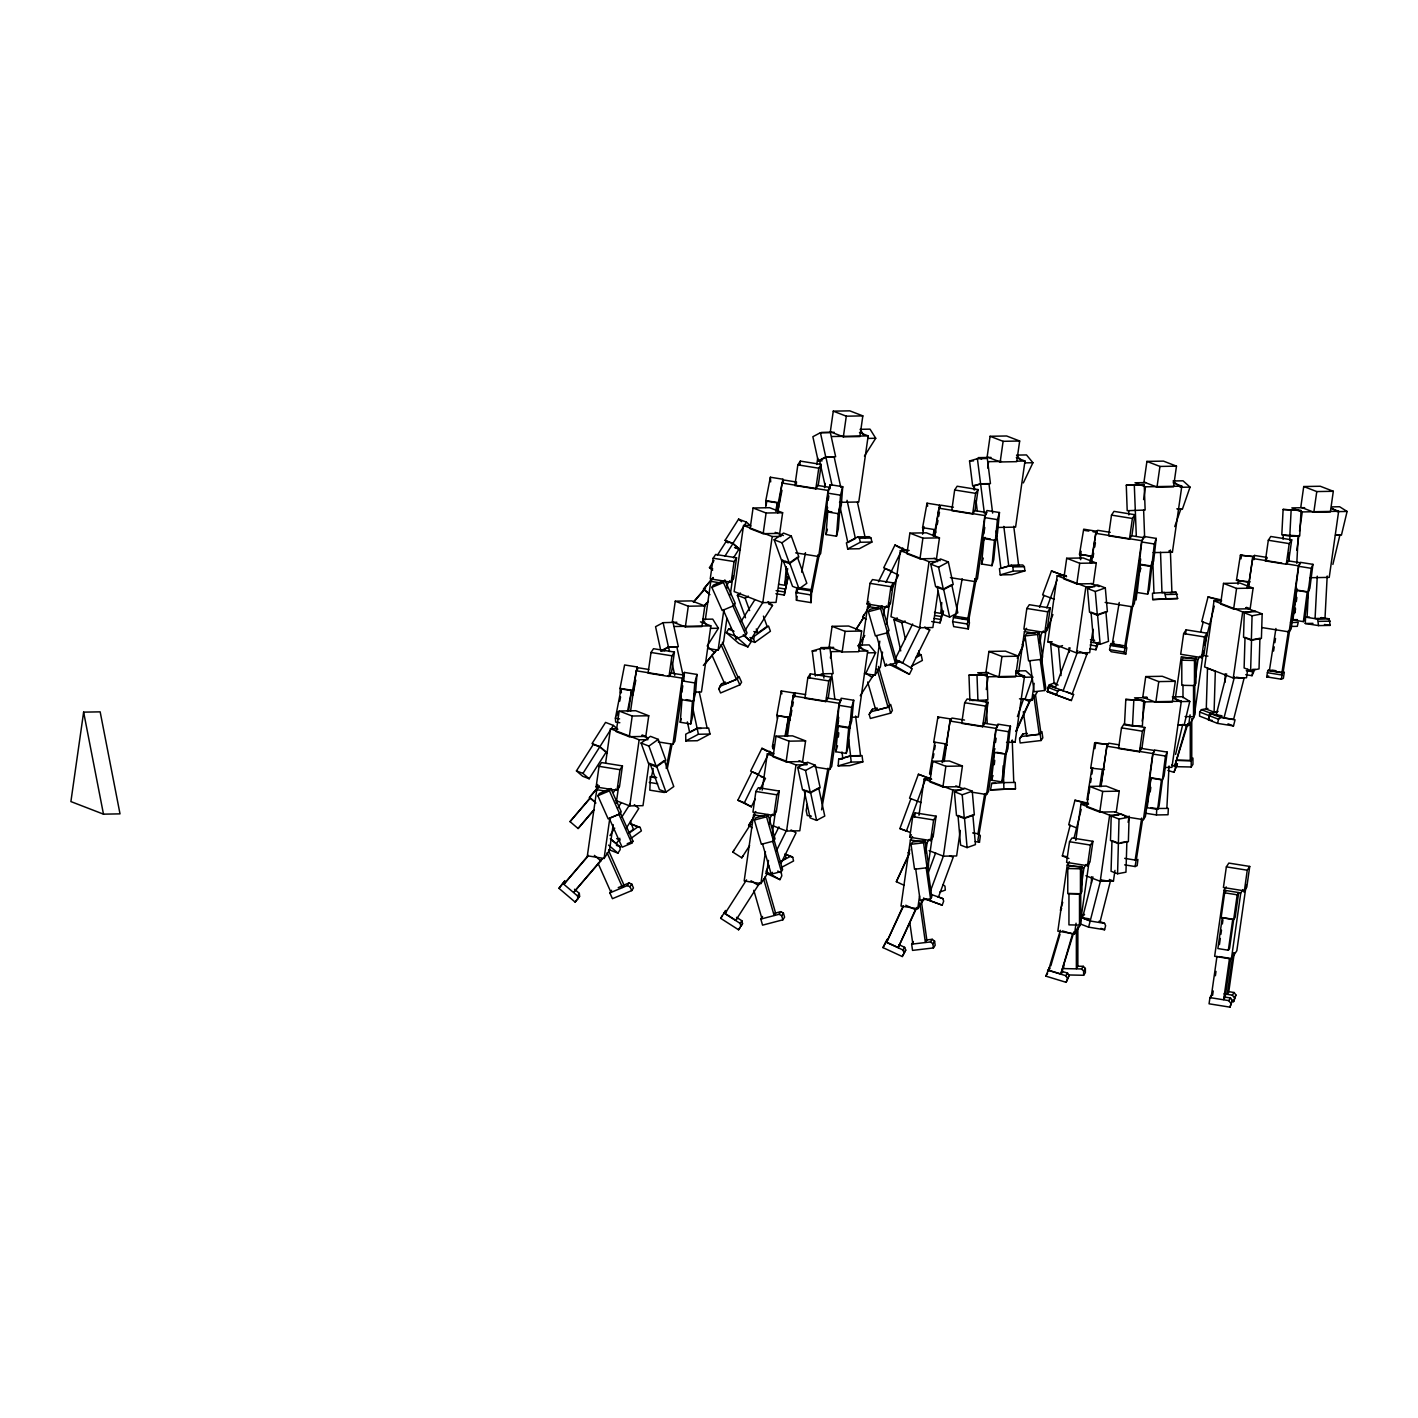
<?xml version="1.0" encoding="UTF-8"?>
<svg xmlns="http://www.w3.org/2000/svg" width="1418" height="1418" viewBox="0 0 1418 1418"><rect width="100%" height="100%" fill="white"/><g stroke="black" fill="none" stroke-linecap="round" stroke-linejoin="round"><path stroke-width="1.5" d="M1062.525 972.748L1062.525 968.565L1081.526 968.955L1083.636 971.1L1083.636 975.283L1068.853 974.964M1063.695 968.388L1063.695 963.992M1067.772 868.543L1067.772 893.659L1080.445 893.925L1081.934 891.656L1081.934 866.558L1069.261 866.292L1067.772 868.543L1080.445 868.809L1081.934 866.558M1076.368 929.02L1076.368 968.654L1077.857 966.402L1077.857 926.769M1079.506 925.085L1079.506 893.712L1068.959 893.482L1068.942 924.873L1079.506 925.085L1080.746 923.207L1080.746 891.833M1080.445 893.925L1080.445 868.809M1076.936 966.19L1083.263 966.314L1085.373 968.459L1085.373 972.642L1083.636 975.283M1181.797 660.203L1181.797 685.302L1194.47 685.568L1195.959 683.316L1195.959 658.218L1183.286 657.952L1181.797 660.203L1194.47 660.469L1195.959 658.218M1182.984 697.691L1182.984 685.142M1177.614 760.243L1190.269 760.509L1190.269 723.074M1191.209 766.996L1191.209 760.722L1192.946 758.081L1192.946 764.355L1191.209 766.996L1174.317 766.642M1191.758 718.607L1191.758 758.24L1190.269 760.509M1185.093 716.569L1193.531 716.746L1193.531 685.373M1194.47 685.568L1194.47 660.469M1194.771 683.476L1194.771 714.867L1193.531 716.746M1091.364 883.184L1091.559 876.732M1111.216 816.041L1110.471 840.537L1118.288 843.55L1128.373 841.654L1129.1 817.158L1121.284 814.145L1111.216 816.041L1119.032 819.055L1129.1 817.158M1120.575 842.735L1126.885 841.565L1125.963 872.176L1117.579 873.754L1119.032 819.055M1207.906 708.433L1201.418 709.656L1199.681 712.013L1199.557 716.108L1208.685 719.617L1208.81 715.541L1210.547 713.183L1217.016 711.96M1214.092 712.137L1215.315 671.317L1207.498 668.286L1206.275 709.124L1214.092 712.137L1218.115 711.375M1224.992 682.306L1225.258 673.71M1244.26 612.771L1243.533 637.267L1251.35 640.28L1261.417 638.384L1262.162 613.888L1254.345 610.857L1244.26 612.771L1252.076 615.784L1262.162 613.888M1251.35 640.28L1252.076 615.784M1250.623 670.484L1251.545 639.872L1245.022 637.356L1244.118 667.967L1250.623 670.484L1259.024 668.906L1259.928 638.277L1251.545 639.872M1125.803 699.428L1124.492 724.811L1132.486 726.087L1142.412 725.91L1143.723 700.527L1125.803 699.428L1143.723 700.527M1132.486 726.087L1133.797 700.705M1149.714 792.414L1149.927 788.178M1156.928 808.49L1168.343 808.402L1168.024 814.747L1156.45 814.96L1156.769 808.614L1150.778 807.657M1166.854 808.313L1169.052 766.004M1283.113 509.452L1281.801 534.852L1289.795 536.11L1299.721 535.933L1301.033 510.551L1283.113 509.452L1301.033 510.551M1283.077 539.159L1283.29 534.941L1298.214 535.844L1296.796 563.336M1289.795 536.11L1291.107 510.728M1288.643 561.368L1289.068 552.914M1289.724 540.223L1289.955 535.986M1321.168 617.574L1329.145 618.833L1330.155 625.391L1318.563 625.604L1305.251 623.495L1305.588 617.149L1309.452 617.078M1307.077 617.238L1308.619 587.619M1317.269 576.187L1315.071 618.496L1324.997 618.319L1327.195 576.009M1318.563 625.604L1317.57 619.046L1305.588 617.149M682.218 680.906L680.8 699.535L693.349 701.538L695.547 693.065L696.965 674.436L684.415 672.433L682.218 680.906L694.767 682.927L696.965 674.436M694.324 693.597L692.551 716.888L690.726 723.96L680.268 722.276L682.023 699.003M683.777 680.711L684.415 672.433M690.726 723.96L692.48 700.669M693.349 701.538L694.767 682.927M778.571 584.287L784.845 585.279L786.263 566.668M784.26 595.064L788.266 576.257L784.26 595.064L775.894 593.717M787.664 568.529L784.845 585.279M826.552 511.792L827.97 493.18L830.168 484.69L842.717 486.693L841.299 505.322L839.101 513.812L826.552 511.792L827.651 507.555M839.917 507.981L838.304 529.144L836.478 536.217L826.02 534.551L827.793 511.26L831.958 511.933M829.849 488.838L830.168 484.69M836.478 536.217L838.233 512.944M839.101 513.812L840.519 495.183L842.717 486.693M839.101 705.349L837.081 726.158L849.63 728.161L851.704 721.053L853.725 700.262L841.175 698.241L839.101 705.349L851.651 707.352L853.725 700.262M835.787 751.735L838.304 725.732L848.762 727.399L850.499 721.478L847.982 747.499L846.245 753.419L835.787 751.735L837.524 745.815M838.357 737.147L838.782 732.805M846.245 753.419L848.762 727.399M849.63 728.161L851.651 707.352M941.782 602.526L940.737 613.356L934.462 612.363M931.697 621.527L940.063 622.874L942.474 611.158M984.854 517.605L982.834 538.415L995.383 540.435L997.457 533.328L999.477 512.518L986.928 510.515L984.854 517.605L997.403 519.626L999.477 512.518M996.039 535.915L993.734 559.755L991.997 565.676L981.54 564.01L984.057 537.989L990.331 539M991.997 565.676L994.514 539.673M995.383 540.435L997.403 519.626M993.433 752.302L996.003 729.721L997.918 724.137L1010.467 726.14L1007.897 748.722L1005.982 754.305L993.433 752.302L994.709 748.58M1006.691 749.023L1003.483 777.241L1001.888 781.903L991.43 780.237L994.638 752.001M994.266 764.71L994.745 760.367M1001.888 781.903L1005.096 753.685M1005.982 754.305L1008.553 731.723L1010.467 726.14M1089.715 648.753L1095.99 649.763L1096.947 643.187L1090.672 642.177M1139.186 564.559L1141.756 541.977L1143.67 536.394L1156.219 538.415L1153.649 560.996L1151.735 566.58L1139.186 564.559L1140.462 560.837M1150.849 565.942L1140.391 564.275L1137.183 592.494L1147.641 594.16L1150.849 565.942L1152.444 561.28M1156.219 538.415L1154.305 543.998L1149.236 589.516L1147.641 594.16M1152.923 754.039L1149.838 777.95L1162.388 779.971L1164.107 776L1167.191 752.089L1154.642 750.069L1152.923 754.039L1165.472 756.042L1167.191 752.089M1150.264 791.563L1150.813 787.309M1157.637 809.359L1161.484 779.457L1151.026 777.791L1147.18 807.693L1157.637 809.359L1159.073 806.062L1165.472 756.042M1245.766 674.684L1252.041 675.695L1253.104 669.048M1298.675 566.296L1295.591 590.225L1308.14 592.228L1309.86 588.275L1312.944 564.346L1300.395 562.343L1298.675 566.296L1311.225 568.317L1312.944 564.346M1294.918 612.381L1295.467 608.109M1296.3 601.693L1296.85 597.439M1303.39 621.633L1307.236 591.731L1296.796 590.048L1292.932 619.95L1303.39 621.633L1304.826 618.319L1311.225 568.317M83.627 712.137L70.9 801.578L103.479 814.162L120.016 813.861L100.164 711.854L83.627 712.137L103.479 814.162M596.109 786.99L599.052 766.34L601.533 762.565L622.449 765.915L619.506 786.582L617.025 790.34L596.109 786.99L597.776 784.473M598.945 786.387L596.765 789.702L587.353 855.781L604.086 858.475L609.545 850.197L613.179 824.602M605.646 762.866L610.484 728.746L617.114 728.622M619.187 711.021L616.245 731.67L629.273 736.704L645.81 736.403L648.753 715.753L635.725 710.719L619.187 711.021L632.215 716.037L648.753 715.753M604.086 858.475L609.846 817.956M617.025 790.34L619.967 769.69L622.449 765.915M616.227 803.279L618.656 786.228M630.549 711.304L636.327 670.803L638.313 667.789L648.753 669.473M629.273 736.704L632.215 716.037M651.022 652.475L648.079 673.125L668.995 676.475L671.476 672.717L674.419 652.05L653.503 648.7L651.022 652.475L671.937 655.825L674.419 652.05M649.054 763.026L642.992 805.672L629.752 805.903L639.163 739.806L610.484 728.746M675.252 601.179L672.327 621.846L685.355 626.88L701.892 626.579L704.835 605.929L691.807 600.895L675.252 601.179L688.297 606.213L704.835 605.929M668.995 676.475L671.937 655.825M685.355 626.88L688.297 606.213M658.271 741.915L672.912 744.273L682.324 678.176L684.309 675.163L669.668 672.823M681.278 696.486L674.897 741.26L672.912 744.273M681.881 692.214L682.785 685.816M713.165 558.213L710.241 578.863L731.139 582.213L733.62 578.455L736.562 557.806L715.647 554.456L713.165 558.213L734.081 561.563L736.562 557.806M705.331 619.737L710.79 581.345L712.97 578.03L703.47 589.161L709.939 594.674M700.439 621.846L710.861 625.87L701.449 691.966L695.033 692.073M707.653 648.451L718.111 650.135L723.871 609.616M726.92 588.293L727.523 584.039L729.703 580.724M731.139 582.213L734.081 561.563M726.902 618.39L723.57 641.84L718.111 650.135M730.252 594.94L732.982 575.743M750.157 525.351L743.546 525.475L734.134 591.572L762.813 602.632L776.036 602.402L782.116 559.755M753.064 507.999L750.122 528.648L763.15 533.682L779.687 533.381L782.63 512.731L769.602 507.697L753.064 507.999L766.092 513.015L782.63 512.731M763.15 533.682L766.092 513.015M762.813 602.632L772.207 536.536L743.546 525.475M777.826 512.908L782.08 483.059L784.065 480.046L796.597 482.067M794.913 485.523L797.838 464.856L800.319 461.098L821.235 464.448L818.292 485.098L815.811 488.873L794.913 485.523L796.561 483.006M799.734 465.228L800.319 461.098M755.883 791.457L752.94 812.124L773.856 815.474L776.337 811.699L779.28 791.049L758.364 787.699L755.883 791.457L776.798 794.807L779.28 791.049M755.776 811.504L753.578 814.818L744.184 880.915L760.899 883.591L766.376 875.314L768.485 860.389M762.157 790.127L767.315 753.88L773.927 753.756M776.018 736.137L773.076 756.804L786.104 761.838L802.641 761.537L805.584 740.887L792.556 735.853L776.018 736.137L789.046 741.171L805.584 740.887M816.803 464.501L817.707 458.103M815.811 488.873L818.753 468.206L821.235 464.448M760.899 883.591L765.454 851.615M769.407 823.893L770.311 817.495L772.491 814.198M773.856 815.474L776.798 794.807M772.136 834.812L775.469 811.362M833.27 411.149L830.328 431.799L843.356 436.833L859.893 436.549L862.835 415.882L849.807 410.848L833.27 411.149L846.298 416.183L862.835 415.882M787.38 736.438L793.141 695.937L795.126 692.923L805.584 694.59M794.523 697.177L795.126 692.923M824.496 487.703L825.099 483.449M786.104 761.838L789.046 741.171M795.675 552.843L818.665 556.53L828.077 490.433L830.062 487.42L817.512 485.417M827.332 506.616L820.65 553.516L818.665 556.53M828.236 500.217L828.839 495.963M807.852 677.591L804.91 698.259L825.808 701.609L828.289 697.833L831.232 677.184L810.334 673.834L807.852 677.591L828.75 680.941L831.232 677.184M805.264 792.432L799.805 830.806L786.582 831.037L795.977 764.94L767.315 753.88M843.356 436.833L846.298 416.183M809.731 677.964L810.334 673.834M832.082 626.313L829.14 646.962L842.168 651.996L858.723 651.713L861.648 631.045L848.62 626.029L832.082 626.313L845.11 631.347L861.648 631.045M830.381 658.041L831.303 651.642L841.991 651.447M825.808 701.609L828.75 680.941M859.485 432.543L868.17 435.893L858.759 501.99L839.491 502.326M842.168 651.996L845.11 631.347M815.102 767.049L829.743 769.389L839.137 703.31L841.122 700.297L826.499 697.94M838.694 717.348L831.728 766.394L829.743 769.389M867.054 603.997L869.996 583.347L872.478 579.572L893.393 582.922L890.451 603.589L887.969 607.347L867.054 603.997L868.702 601.48M862.162 644.853L867.621 606.479L869.801 603.164M858.989 647.636L867.692 651.004L858.28 717.1L851.864 717.207M864.484 673.585L874.941 675.252L879.798 641.149M883.432 615.554L884.336 609.155L886.534 605.841M887.969 607.347L890.912 586.697L893.393 582.922M882.528 652.05L880.401 666.974L874.941 675.252M886.463 624.328L889.494 603.005M909.186 550.45L900.377 550.609L890.965 616.706L919.626 627.766L932.867 627.536L938.025 591.288M909.877 533.115L906.935 553.782L919.981 558.798L936.518 558.515L939.46 537.865L926.415 532.831L909.877 533.115L922.905 538.149L939.46 537.865M919.981 558.798L922.905 538.149M919.626 627.766L929.038 561.67L900.377 550.609M934.958 535.915L938.893 508.193L940.878 505.18L953.428 507.201M954.668 489.99L951.726 510.64L972.642 513.99L975.123 510.232L978.065 489.582L957.15 486.232L954.668 489.99L975.584 493.34L978.065 489.582M909.771 837.24L912.713 816.591L915.195 812.833L936.093 816.183L933.15 836.833L930.669 840.59L909.771 837.24L911.42 834.741M912.589 836.638L910.409 839.952L900.997 906.049L917.73 908.725L923.189 900.448M914.592 816.963L915.195 812.833M918.988 815.244L924.146 778.996L930.757 778.89M932.831 761.271L929.889 781.921L942.917 786.955L959.472 786.671L962.414 766.004L949.369 760.987L932.831 761.271L945.859 766.305L962.414 766.004M973.634 489.618L974.237 485.364M972.642 513.99L975.584 493.34M917.73 908.725L919.555 895.928M925.617 853.299L927.142 842.629L929.322 839.314M930.669 840.59L933.611 819.941L936.093 816.183M927.443 870.599L932.601 834.351M990.083 436.283L987.141 456.933L1000.186 461.967L1016.724 461.665L1019.666 441.016L1006.62 435.982L990.083 436.283L1003.111 441.317L1019.666 441.016M944.193 761.572L949.971 721.053L951.957 718.057L964.506 720.06M987.69 468.064L988.612 461.665L1001.445 461.435M942.917 786.955L945.859 766.305M950.397 577.64L975.495 581.664L984.89 515.567L986.893 512.554L974.343 510.551M983.241 538.149L977.481 578.65L975.495 581.664M983.844 533.877L984.766 527.478M964.665 702.725L961.723 723.375L982.639 726.725L985.12 722.967L988.062 702.318L967.147 698.968L964.665 702.725L985.581 706.075L988.062 702.318M960.27 830.345L956.636 855.94L943.395 856.171L952.807 790.074L924.146 778.996M1000.186 461.967L1003.111 441.317M988.913 651.447L1001.941 656.481L1018.479 656.179L1005.451 651.146L988.913 651.447L985.971 672.097L998.999 677.13L1015.536 676.847L1018.479 656.179L1022.786 646.874M986.29 689.556L988.116 676.776L977.693 672.752L988.399 672.557M982.639 726.725L985.581 706.075M1016.298 457.677L1024.984 461.027L1015.589 527.124L998.467 527.425M998.999 677.13L1001.941 656.481M971.933 792.183L986.556 794.523L995.968 728.427L997.953 725.413L983.312 723.074M994.621 748.881L988.541 791.51L986.556 794.523M995.525 742.483L996.127 738.211M1026.827 608.464L1023.885 629.131L1044.782 632.481L1047.264 628.706L1050.206 608.056L1029.308 604.706L1026.827 608.464L1047.725 611.832L1050.206 608.056M1018.673 672.114L1024.434 631.613L1026.614 628.298M1006.532 742.376L1015.093 742.217L1024.505 676.12L1015.82 672.77M1023.388 699.039L1031.755 700.386L1034.183 683.334M1039.961 642.815L1041.167 634.289L1043.347 630.975M1044.782 632.481L1047.725 611.832M1041.468 662.259L1046.324 628.139M1093.03 629.202L1089.68 652.67L1076.457 652.9L1047.796 641.822L1057.19 575.726L1066.017 575.584M1066.708 558.249L1063.766 578.899L1076.794 583.932L1093.331 583.649L1096.274 562.981L1083.246 557.965L1066.708 558.249L1079.736 563.283L1096.274 562.981M1076.794 583.932L1079.736 563.283M1076.457 652.9L1085.869 586.804L1057.19 575.726M1091.47 563.176L1095.724 533.328L1097.709 530.314L1110.259 532.317M1111.499 515.124L1108.557 535.774L1129.455 539.124L1131.936 535.366L1134.879 514.716L1113.981 511.366L1111.499 515.124L1132.397 518.474L1134.879 514.716M1069.526 841.725L1066.584 862.374L1087.5 865.724L1089.981 861.967L1092.924 841.317L1072.008 837.967L1069.526 841.725L1090.442 845.075L1092.924 841.317M1069.42 861.772L1067.24 865.086L1057.828 931.183L1074.56 933.859L1080.02 925.582L1089.113 861.612M1075.801 840.378L1080.959 804.13L1087.571 804.024M1089.662 786.405L1086.72 807.055L1099.748 812.089L1116.285 811.805L1119.227 791.138L1106.2 786.104L1089.662 786.405L1102.69 791.439L1119.227 791.138M1129.455 539.124L1132.397 518.474M1074.56 933.859L1076.067 923.207M1079.718 897.612L1080.321 893.34M1081.225 886.959L1083.955 867.763L1086.153 864.448M1087.5 865.724L1090.442 845.075M1146.914 461.399L1143.971 482.067L1156.999 487.101L1173.537 486.799L1176.479 466.15L1163.451 461.116L1146.914 461.399L1159.942 466.433L1176.479 466.15M1101.024 786.706L1106.784 746.187L1108.77 743.174L1119.227 744.858M1143.599 499.597L1145.425 486.799L1135.003 482.776L1145.709 482.581M1099.748 812.089L1102.69 791.439M1105.136 602.437L1132.308 606.798L1141.72 540.701L1143.706 537.688L1131.156 535.667M1140.675 559.011L1134.294 603.784L1132.308 606.798M1121.496 727.859L1118.554 748.509L1139.469 751.859L1141.951 748.101L1144.875 727.452L1123.978 724.084L1121.496 727.859L1142.394 731.209L1144.875 727.452M1114.973 870.404L1113.449 881.057L1100.226 881.305L1109.638 815.208L1080.959 804.13M1156.999 487.101L1159.942 466.433M1142.784 697.231L1145.726 676.581L1162.264 676.28L1175.309 681.314L1172.367 701.963L1155.83 702.264L1142.784 697.231L1146.932 697.16M1142.217 721.088L1144.946 701.892L1134.524 697.869L1147.357 697.656M1139.469 751.859L1142.394 731.209M1153.153 552.595L1172.402 552.258L1181.814 486.161L1173.129 482.794M1155.83 702.264L1158.754 681.597L1145.726 676.581M1124.563 816.644L1143.387 819.657L1152.799 753.561L1154.784 750.547L1140.143 748.208M1150.831 778.269L1145.372 816.644L1143.387 819.657M1183.64 633.598L1180.698 654.265L1201.613 657.615L1204.095 653.84L1207.037 633.19L1186.122 629.84L1183.64 633.598L1204.556 636.948L1207.037 633.19M1175.504 697.248L1181.265 656.747L1197.997 659.423L1200.177 656.109M1185.537 633.97L1186.122 629.84M1172.651 697.904L1181.336 701.254L1171.924 767.351L1165.507 767.475M1182.311 724.509L1188.585 725.52L1190.092 714.849M1194.647 682.873L1197.997 659.423M1201.613 657.615L1204.556 636.948M1203.457 651.146L1194.045 717.242L1188.585 725.52M1220.632 600.753L1214.021 600.86L1204.609 666.956L1233.27 678.034L1246.511 677.786L1247.716 669.261M1223.521 583.383L1220.597 604.033L1233.625 609.066L1250.162 608.765L1253.104 588.115L1240.076 583.082L1223.521 583.383L1236.567 588.417L1253.104 588.115M1233.625 609.066L1236.567 588.417M1233.27 678.034L1242.682 611.938L1214.021 600.86M1248.301 588.31L1252.537 558.462L1254.522 555.448L1267.072 557.451M1253.92 559.702L1254.522 555.448M1265.37 560.908L1268.312 540.258L1270.794 536.483L1291.709 539.833L1288.767 560.5L1286.286 564.258L1265.37 560.908L1267.036 558.391M1226.357 866.859L1223.415 887.508L1244.33 890.859L1246.812 887.101L1249.737 866.433L1228.839 863.083L1226.357 866.859L1247.255 870.209L1249.737 866.433M1226.233 886.906L1224.053 890.22L1214.641 956.299L1231.373 958.993L1236.833 950.716L1246.245 884.619M1226.145 890.539L1224.656 892.808L1221.128 917.588L1233.678 919.608L1235.167 917.34L1238.694 892.56L1237.205 894.811L1229.583 948.341L1228.342 950.237L1217.885 948.553L1222.298 917.57L1232.756 919.254L1228.342 950.237M1211.681 994.957L1209.944 997.598L1209.058 1003.802L1229.973 1007.152L1232.295 1000.381L1230.505 997.971L1224.23 996.978M1211.114 997.581L1216.981 956.264M1219.427 944.601L1220.313 938.415M1220.898 934.285L1221.483 930.155M1222.369 923.951L1222.954 919.821M1212.603 995.312L1213.223 990.969M1215.386 975.744L1216.006 971.401M1286.286 564.258L1289.228 543.608L1291.709 539.833M1230.718 958.196L1225.152 997.333L1223.663 999.584L1229.53 958.284L1219.072 956.601M1231.373 958.993L1240.785 892.897L1242.966 889.582M1233.128 952.825L1227.261 994.124L1228.75 991.873L1234.316 952.736M1244.171 892.347L1247.255 870.209M1303.727 486.534L1300.802 507.201L1313.83 512.217L1330.368 511.933L1333.31 491.284L1320.282 486.25L1303.727 486.534L1316.773 491.567L1333.31 491.284M1229.973 1007.152L1232.295 1000.381M1296.796 550.308L1298.906 535.384M1299.526 531.112L1302.256 511.933L1291.833 507.91L1304.666 507.679M1235.893 994.922L1233.571 1001.693L1235.893 994.922L1234.103 992.511L1227.828 991.519M1261.949 627.571L1289.139 631.914L1298.551 565.835L1300.536 562.822L1287.987 560.801M1296.885 588.399L1291.124 628.918L1289.139 631.914M1313.83 512.217L1316.773 491.567M1331.697 508.601L1338.645 511.278L1329.233 577.374L1309.966 577.729M1104.498 769.602L1090.708 768.095L1094.625 742.926L1108.397 744.432L1094.625 742.926M1094.873 748.704L1095.848 742.412M1088.971 792.981L1089.627 788.78M1090.602 782.488L1091.257 778.287M1091.913 774.086L1092.569 769.903M1099.712 786.689L1102.318 769.903L1103.346 769.478M1100.74 786.263L1107.174 744.946M1128.143 822.351L1129.118 816.059M1141.667 818.08L1135.162 860.035L1136.385 859.521L1142.571 819.657M1135.127 866.54L1136.102 860.23L1137.945 859.468L1137.165 865.671L1135.127 866.54L1124.669 864.856M1250.251 581.859L1236.461 580.37L1240.378 555.2L1254.15 556.689L1240.378 555.2M1240.963 558.887L1241.601 554.686M1237.985 584.269L1238.641 580.068L1237.613 580.494M1247.096 588.47L1248.07 582.16L1239.704 580.831M1248.124 588.027L1252.927 557.203M1267.852 670.501L1282.492 672.841L1284.336 672.079L1283.361 678.371L1281.305 679.222L1266.682 676.882L1267.852 670.501L1269.695 669.721M1275.934 628.493L1269.411 670.448L1281.961 672.469L1283.184 671.955L1289.706 630M1273.577 651.057L1274.233 646.856M1274.871 642.673L1275.526 638.472M1281.961 672.469L1288.466 630.514M1281.305 679.222L1282.492 672.841M934.675 743.245L933.735 741.986L937.936 716.923L950.485 718.926L951.425 720.184M934.852 742.27L929.588 773.608L930.368 774.636L931.077 770.453M931.786 766.287L932.477 762.104M933.186 757.921L933.877 753.756M934.586 749.573L935.295 745.389M942.155 762.742L945.31 743.936L946.09 744.982L943.289 761.696M947.224 745.248L946.267 744.007L950.485 718.926M984.641 794.151L977.977 833.855L978.916 835.096L985.935 793.318M978.934 833.908L977.888 840.183L979.466 842.257L980.352 835.787L978.934 833.908L972.659 832.915M1080.427 555.501L1079.488 554.261L1083.689 529.18L1096.238 531.201L1097.178 532.441L1093.012 531.768M1079.913 558.71L1081.136 551.318M1080.693 559.738L1080.605 554.527L1091.062 556.211L1091.151 561.422M1090.017 562.467L1091.062 556.211M1093.668 553.339L1092.977 557.504L1092.037 556.264L1096.238 531.201M1094.731 547.064L1095.423 542.881M1109.567 649.639L1110.79 643.577L1125.413 645.934L1126.831 647.796L1125.786 654.07L1111.145 651.713L1109.567 649.639L1124.208 651.996L1125.786 654.07M1119.245 602.49L1112.226 644.268L1122.684 645.952M1113.165 645.509L1113.874 641.344M1131.44 606.585L1124.775 646.289L1125.715 647.53L1132.734 605.734M1124.208 651.996L1125.413 645.934M777.472 718.377L776.834 715.399L781.265 690.921L793.814 692.941L794.452 695.919M773.661 744.822L772.934 748.899L772.385 746.417L777.933 715.824L788.39 717.49L785.962 736.296M785.058 735.853L788.39 717.49M790.021 720.397L789.383 717.419L793.814 692.941M790.765 716.32L791.864 710.188M792.609 706.111L793.353 702.034M807.285 804.449L806.168 810.564L807.25 815.527L811.433 816.201M821.713 802.57L827.935 768.219M821.571 809.838L828.963 769.052M923.224 530.651L922.586 527.673L927.017 503.195L939.567 505.198L940.205 508.176M922.586 534.214L923.969 526.574M933.026 535.88L934.143 529.765L933.93 536.323M935.774 532.654L935.136 529.676L939.567 505.198M937.263 524.5L937.989 520.424M938.734 516.347L939.478 512.252M952.63 621.651L953.853 616.015L968.476 618.372L969.451 622.839L968.334 628.954L953.694 626.614L952.63 621.651L967.271 623.991L968.334 628.954M955.165 617.433L962.166 578.774M967.271 623.991L968.476 618.372M620.357 693.03L620.038 688.368L624.594 664.953L637.143 666.974L637.373 670.076M619.843 722.737L615.66 722.063L615.394 718.199L621.102 688.935L631.559 690.601L628.564 711.198M616.883 715.806L617.699 711.623M619.755 701.166L620.57 696.982M627.483 711.499L631.559 690.601M635.813 680.144L632.907 695.033L632.57 690.389L637.143 666.974M664.457 792.502L649.816 790.163L650.419 776.55L656.694 777.56M653.184 768.45L651.482 777.117L655.665 777.791M666.159 768.29L670.803 744.432M667.329 768.591L671.972 744.751M766.11 505.287L765.791 500.643L770.364 477.228L782.896 479.231L783.126 482.333M765.631 507.467L766.854 501.192L777.312 502.876L776.763 510.923M775.681 511.224L777.312 502.876M778.659 507.307L778.34 502.646L782.896 479.231M779.492 503.036L781.992 490.274M799.203 587.779L811.752 589.782L811.096 602.615L796.455 600.275L795.906 592.511L797.111 587.442L797.483 592.671M801.666 572.198L805.477 552.683M796.455 600.275L797.217 596.375M810.83 591.554L818.026 554.704M811.096 602.615L810.547 594.869L811.752 589.782M812.018 591.873L818.771 557.185M1175.575 754.376L1182.665 724.758L1178.535 724.828M1189.791 701.431L1179.865 701.609L1172.367 696.894L1182.293 696.717L1189.791 701.431L1184.119 725.13L1178.163 725.236M1294.51 613.515L1295.503 609.35M1332.885 564.417L1339.975 534.781L1335.845 534.852M1331.662 506.882L1339.602 506.74L1347.1 511.455L1341.428 535.153L1335.472 535.26M1088.457 803.279L1074.968 800.231L1068.711 824.815L1076.528 827.828M1068.853 858.457L1062.348 855.94L1070.165 825.205M1074.064 837.967L1081.225 809.394M1080.002 921.594L1081.048 917.499L1089.272 918.829M1092.924 876.891L1082.501 917.871L1090.318 920.885M1099.074 921.221L1104.551 923.348L1105.615 925.653L1104.587 929.747L1088.616 927.159L1100.74 879.904L1110.329 881.447L1099.907 922.444M1221.518 600.009L1208.03 596.96L1201.773 621.545L1209.731 624.434M1200.621 632.18L1203.226 621.935M1204.52 644.942L1214.287 606.124M1211.557 713.963L1220.685 717.473L1235.06 719.812L1233.5 725.945L1217.53 723.375L1208.402 719.848L1209.448 715.753L1211.557 713.963L1221.961 715.789M1226.641 673.869L1216.201 714.849L1224.018 717.88L1233.607 719.422L1244.029 678.442L1236.372 677.201M1217.53 723.375L1218.558 719.263L1220.685 717.473M1224.018 717.88L1234.458 676.882M680.268 722.276L681.172 718.749M826.02 534.551L827.385 529.233M838.694 511.171L839.616 507.626M837.613 724.385L838.641 720.823M940.063 622.874L943.519 611.034M981.54 564.01L983.277 558.089M1062.72 902.38L1060.398 910.374L1061.639 908.495M1061.479 971.224L1067.577 973.085L1069.012 975.69L1066.123 982.32L1045.828 976.133L1049.302 967.501M1048.132 971.507L1060.345 930.279M1050.809 965.888L1060.008 934.338M1050.189 967.998L1048.7 970.266L1060.877 973.971L1072.522 934.001L1062.383 930.899M1074.011 931.75L1060.877 973.971M1066.123 982.32L1069.012 975.69M1186.441 725.839L1174.795 765.826L1187.929 723.588L1186.441 725.839L1182.382 724.616M1173.927 772.314L1177.419 763.682L1173.927 772.314L1167.847 770.453M754.819 642.425L753.578 638.969L754.5 636.097L768.521 626.029L770.417 631.24L754.819 642.425L749.36 640.316M991.43 780.237L993.025 775.575M1095.99 649.763L1098.542 642.319M1017.433 716.551L1023.619 698.755L1029.308 701.538L1030.797 699.269L1016.334 731.156M1021.403 676.014L1015.784 670.962L1025.71 670.785L1032.729 677.095L1025.037 699.269L1021.066 699.322M1138.778 574.361L1140.905 568.193M1136.066 599.991L1136.828 593.398M1174.742 526.592L1180.928 508.778L1176.798 508.849M1178.712 486.037L1173.094 480.986L1183.02 480.808L1190.039 487.118L1182.346 509.292L1178.376 509.363M931.661 779.209L918.403 774.246L909.541 798.174L917.464 801.205M910.161 832.455L899.881 828.591L910.959 798.688M906.386 831.108L926.22 777.259L918.403 774.246M928.241 872.832L935.632 852.892M930.155 891.798L943.449 855.923M1066.389 576.488L1051.465 570.975L1042.602 594.904L1054.301 599.282M1039.571 607.383L1044.003 595.418M938.468 897.045L953.233 857.181L949.617 855.869M1057.066 579.98L1046.839 607.897M923.455 898.356L942.19 905.163L943.661 901.174L942.899 898.64L937.422 896.53M1046.998 630.549L1052.9 614.597M1066.283 691.736L1073.586 694.554L1071.37 700.527L1047.158 691.594L1048.629 687.606L1050.88 686.152L1054.762 687.553M1055.311 687.765L1070.076 647.884M1056.268 695.121L1057.757 691.133L1060.008 689.68L1073.586 694.554M1077.893 650.897L1063.128 690.779L1050.88 686.152M1072.168 694.022L1086.95 654.159L1083.033 652.635M719.919 686.365L737.271 679.08L739.008 676.439L741.596 682.235L739.859 684.859L720.557 692.977L718.837 689.113L719.919 686.365L721.656 683.742L725.502 682.111M721.656 683.742L718.837 689.113M838.676 759.233L838.162 765.88L849.736 765.667L862.835 761.874L862.055 755.599L850.481 755.794L838.676 759.233L842.54 759.162M1252.041 675.695L1254.912 669.083M909.86 849.276L908.14 853.051L909.629 850.8M904.064 885.275L896.353 881.712L909.222 853.317M909.612 853.317L896.353 881.712M882.989 947.614L887.296 939.301L882.989 947.614L902.273 956.53L905.73 950.113L904.666 947.33L898.87 944.654M916.897 907.431L898.214 947.543L886.658 942.208L902.929 906.332M903.514 906.067L886.658 942.208M1022.165 644.711L1024.753 639.039M1017.238 658.218L1023.264 644.977M898.214 947.543L915.408 909.682L905.765 905.233M902.273 956.53L905.73 950.113M1015.749 731.422L1029.308 701.538M866.026 672.894L875.615 652.705L869.181 644.906L859.255 645.084L863.119 649.763M982.195 543.307L985.014 537.369M1023.335 482.918L1032.924 462.729L1026.49 454.93L1016.564 455.107L1020.428 459.786M773.094 753.277L761.945 748.296L750.636 771.091L765.472 778.322L759.818 789.72M755.103 799.22L751.345 806.807L737.874 800.231L751.983 771.746L758.506 774.263M737.874 800.231L744.379 802.748L769.761 751.31M907.821 550.982L894.988 545.026L883.698 567.82L898.516 575.052L890.983 590.242M878.451 581.77L885.045 568.476L891.567 570.993M885.913 582.373L902.805 548.039M773.306 838.251L778.961 826.854M768.84 865.795L766.021 871.503L779.935 879.639L781.814 875.828L781.371 873.116L777.791 871.024M776.426 850.765L786.777 829.885M780.999 863.243L796.065 832.862L791.049 829.938M895.68 658.147L912.625 623.973M890.043 664.049L895.502 666.176L897.399 662.366L899.721 661.284L912.253 668.605L909.417 674.312L889.866 664.688M920.442 626.986L902.557 663.075L894.74 660.044M910.905 667.949L929.729 629.964L924.713 627.04M870.652 711.854L888.909 707.05L890.646 704.427L892.401 710.489L890.664 713.13L870.368 718.465L869.199 714.424L870.652 711.854L872.389 709.23L876.448 708.149M872.389 709.23L869.199 714.424M1003.838 782.647L991.678 783.392L990.579 789.844L1015.483 788.78L1015.253 782.417L1003.678 782.612M1054.974 682.785L1049.338 684.805L1047.831 687.375L1048.186 691.328L1057.296 694.855M707.139 646.059L718.412 628.245L712.722 619.117L702.796 619.294L706.217 624.771M825.719 514.255L828.059 510.551M864.448 456.1L875.721 438.268L870.032 429.14L860.106 429.317L863.527 434.794M576.435 770.896L593.309 744.397L599.832 746.914L606.071 752.249L589.179 778.766L582.656 776.249L576.435 770.896L582.94 773.413L589.179 778.766M728.09 542.899L725.094 540.329L738.601 519.13L746.417 522.143L750.92 526.007M712.598 570.302L709.479 567.625L713.981 560.553M717.366 555.253L726.37 541.127L732.893 543.643L739.115 548.979L733.496 557.823M582.94 773.413L613.374 725.413L617.858 729.277M725.094 540.329L732.911 543.36L746.417 522.143M725.006 556.016L732.893 543.643M743.262 634.732L751.274 641.61L747.889 646.909L738.778 643.382L726.3 632.694L728.551 629.149L730.926 628.458M617.574 808.366L621.137 802.783M740.621 622.077L754.837 599.761M609.988 835.556L614.738 828.13M621.846 816.963L630.141 803.935M744.893 630.691L762.654 602.774M619.843 838.268L616.298 843.834L610.307 838.712L620.056 846.759L620.18 849.612L617.929 853.14L608.801 849.612M625.763 828.963L638.809 808.49L634.325 804.644M768.024 601.622L772.509 605.486L749.998 640.83L744.007 635.689M866.221 619.4L862.64 617.114L870.475 604.848M863.651 617.486L855.834 629.752L863.775 617.362M858.067 645.988L864.785 635.477M858.191 645.846L863.775 637.09M752.196 827.74L748.615 825.453L755.315 814.942M753.454 817.938L748.615 825.453M743.032 855.94L741.791 857.819L732.84 852.094L750.866 823.947L749.626 825.843M741.791 857.819L749.626 845.571M860.247 695.724L873.506 675.039L872.017 677.29L864.856 672.717M740.302 927.159L738.565 929.783L720.663 918.332L725.75 910.445L724.013 913.068L740.143 923.384L740.799 926.291L742.536 923.65L741.88 920.761L736.509 917.322M737.271 918.084L735.782 920.335L725.041 913.458L746.559 879.869M735.782 920.335L759.658 883.059L758.169 885.328L751.008 880.738M738.565 929.783L742.536 923.65M703.47 589.161L713.112 577.463M711.871 587.389L713.36 585.12L724.935 580.263L735.251 603.412L733.762 605.663L722.187 610.538L711.871 587.389L723.446 582.514L724.935 580.263M594.39 809.625L578.101 828.52L570.018 821.625L590.26 797.696M595.914 803.013L589.445 797.501L599.087 785.802M597.847 795.728L599.335 793.46L610.91 788.603L621.226 811.752L619.737 814.003L608.162 818.877L597.847 795.728L609.421 790.854L610.91 788.603M578.101 828.52L592.919 810.883M613.498 792.378L615.678 789.064M558.958 888.324L564.772 880.968L558.958 888.324L575.141 902.114L579.59 896.318L579.324 893.375L574.485 889.228M704.728 664.333L716.214 650.472L703.363 665.396M618.886 814.233L620.127 812.354L633.013 841.282L631.772 843.161L622.13 847.22L609.244 818.275L618.886 814.233L631.772 843.161M723.269 609.935L736.155 638.88L737.395 637.001M745.797 634.821L747.038 632.942L734.152 603.997L732.911 605.894L745.797 634.821L736.155 638.88M577.853 898.959L577.587 895.999L579.324 893.375M600.824 860.886L602.313 858.634L573.67 892.365L600.824 860.886L594.355 855.373M575.141 902.114L579.59 896.318M711.978 655.222L724.864 684.15L736.438 679.293L737.927 677.042L722.471 642.301M621.244 886.215L628.972 882.971L631.754 884.088L633.474 887.952L631.737 890.593L612.434 898.693L609.864 892.897L611.601 890.274M608.552 850.463L624.026 885.186L622.537 887.455L607.064 852.714M609.864 892.897L627.235 885.612L628.972 882.971M631.737 890.593L630.017 886.729L631.754 884.088M862.64 617.114L864.129 614.845M868.401 611.69L869.89 609.421L882.067 606.213L889.051 630.496L887.562 632.747L875.385 635.955L868.401 611.69L880.578 608.482L882.067 606.213M732.84 852.094L734.081 850.215M754.376 820.029L755.865 817.761L768.042 814.552L775.026 838.836L773.537 841.104L761.36 844.295L754.376 820.029L766.553 816.821L768.042 814.552M876.519 635.512L885.257 665.857L886.498 663.979M720.663 918.332L722.4 915.691M725.041 913.458L726.53 911.207M895.396 663.181L896.637 661.302L887.916 630.957L886.675 632.836L895.396 663.181L885.257 665.857M867.692 682.005L875.845 710.329L877.334 708.078M762.494 843.852L771.215 874.197L772.456 872.318M740.143 923.384L741.88 920.761M875.845 710.329L888.023 707.139L889.511 704.87L878.451 666.425M781.371 871.521L782.612 869.642L773.891 839.296L772.65 841.175L781.371 871.521L771.215 874.197M774.724 913.245L780.822 911.65L783.427 913.139L784.597 917.18L782.86 919.821L762.547 925.156L760.81 919.077L762.547 916.453M760.81 919.077L779.085 914.273L780.822 911.65M782.86 919.821L781.69 915.762L783.427 913.139M1025.037 635.955L1026.526 633.686L1039.075 632.215L1042.602 657.137L1041.113 659.405L1028.564 660.877L1025.037 635.955L1037.586 634.466L1039.075 632.215M911.012 844.295L912.501 842.026L925.05 840.555L928.577 865.494L927.088 867.745L914.539 869.234L911.012 844.295L923.561 842.806L925.05 840.555M1031.755 700.386L1037.214 692.108M1029.734 660.575L1034.147 691.736L1044.605 690.513L1045.846 688.616L1041.432 657.456M1041.078 740.515L1040.192 734.276L1041.929 731.653L1042.815 737.874L1041.078 740.515L1020.162 742.979L1019.577 738.831L1021.315 736.19L1023.105 733.868L1027.288 733.372M1019.577 738.831L1023.105 733.868M930.562 898.852L931.803 896.956L927.407 865.795L926.167 867.674L930.562 898.852L920.105 900.076L915.709 868.915M1023.317 711.641L1026.721 735.694L1039.27 734.223L1040.759 731.954L1035.495 694.767M903.993 952.754L902.929 949.971L904.666 947.33M925.936 940.045L932.211 939.301L934.586 941.127L935.171 945.292L933.434 947.933L912.536 950.397L911.65 944.158L913.387 941.534M911.65 944.158L930.474 941.942L932.211 939.301M933.434 947.933L932.849 943.768L934.586 941.127M1045.828 976.133L1047.565 973.492M1067.275 978.331L1065.84 975.708L1067.577 973.085M1081.526 968.955L1083.263 966.314M1083.636 971.1L1085.373 968.459M1209.944 997.598L1228.75 1000.612L1230.505 997.971M1224 993.823L1232.366 995.152L1234.103 992.511M693.437 601.941L705.65 587.779M693.544 602.26L704.409 589.658L709.266 593.805M704.232 605.699L706.944 602.544M704.356 606L708.415 601.285M589.445 797.501L598.945 786.494M570.018 821.625L590.384 798.015L595.223 802.145M588.31 855.338L563.974 884.105L588.257 855.923M774.157 539.779L783.498 533.062L791.315 536.093L798.848 556.919L789.507 563.637L781.673 560.624L774.157 539.779L781.974 542.81L789.507 563.637M781.974 542.81L791.315 536.093M745.496 617.787L737.378 595.312L740.497 593.079M784.739 560.943L789.631 562.822L797.412 557.221L806.824 583.277L799.043 588.86L792.52 586.343L783.108 560.305M737.378 595.312L745.194 598.325L748.314 596.092M753.844 631.542L757.744 633.048L767.103 626.348L763.416 616.121M641.096 743.05L650.454 736.332L658.271 739.363L665.804 760.19L656.445 766.908L648.629 763.894L641.096 743.05L648.912 746.081L656.445 766.908M648.912 746.081L658.271 739.363M656.569 766.092L664.368 760.491L673.78 786.547L665.981 792.13L659.459 789.631L650.064 763.575L656.569 766.092L665.981 792.13M628.723 832.721L633.385 829.353L630.443 821.182M629.167 833.11L637.94 826.818L640.121 827.421L641.379 830.895L630.992 838.357M930.757 564.151L940.542 558.958L948.358 561.971L953.215 584.482L943.431 589.675L935.614 586.662L930.757 564.151L938.574 567.182L948.358 561.971M900.731 650.933L893.996 619.684L897.257 617.947M893.996 619.684L901.813 622.697L905.074 620.978M949.652 617.114L957.806 612.789L951.744 584.659L943.59 588.984L949.652 617.114L943.147 614.597L937.085 586.467L941.96 588.364M916.418 656.747L919.679 655.01L918.775 650.844M915.638 657.739L921.151 654.815L922.356 660.451L911.49 666.23M797.714 767.422L807.498 762.228L815.315 765.241L820.153 787.752L810.369 792.946L802.553 789.932L797.714 767.422L805.53 770.453L815.315 765.241M812.177 791.386L818.7 787.929L824.762 816.059L816.608 820.384L810.086 817.867L804.024 789.737M782.718 859.893L785.98 858.156L785.076 853.99M779.687 862.091L790.695 856.242L792.733 857.252L793.548 860.992L780.857 867.745M818.151 460.921L825.719 456.915L835.645 456.738L830.345 432.525L820.419 432.703L812.869 436.709L818.151 460.921L822.121 460.85M840.803 487.367L834.192 457.092L825.914 457.234L819.604 460.584L825.294 486.534M676.882 622.254L663.11 622.679L655.559 626.685L660.841 650.897L664.812 650.827M857.73 536.873L846.386 542.881L847.698 548.943L859.29 548.731L871.893 542.066L871.006 538.025L869.305 536.678L857.73 536.873L859.432 538.22L860.318 542.261L847.698 548.943M660.841 650.897L668.41 646.892L678.336 646.714L673.036 622.502M662.312 650.543L668.605 647.211L676.882 647.069L683.033 675.181M685.78 740.94L698.4 734.258L709.975 734.045L708.645 728.001L697.071 728.196L685.727 734.205L685.78 740.94L697.372 740.728L709.975 734.045M627.217 843.71L633.013 841.282M618.23 887.615L624.026 885.186M1236.461 580.37L1237.701 579.856M1266.682 676.882L1268.72 676.014M1090.708 768.095L1091.949 767.599M1092.888 767.794L1091.86 768.219L1086.986 799.699L1087.996 799.273M1087.464 588.47L1097.497 584.89L1105.313 587.903L1107.387 611.637L1097.355 615.217L1089.538 612.204L1087.464 588.47L1095.281 591.501L1105.313 587.903M1097.55 614.668L1105.898 611.69L1108.504 641.344L1100.155 644.339L1093.632 641.822L1091.027 612.151L1097.55 614.668L1100.155 644.339M1058.076 685.071L1054.159 683.565L1050.685 644.002L1058.519 647.033L1062.525 645.598M954.403 791.74L964.435 788.16L972.252 791.191L974.326 814.907L964.311 818.487L956.494 815.474L954.403 791.74L962.219 794.771L972.252 791.191M964.488 817.938L972.854 814.96L975.442 844.614L967.094 847.609L960.571 845.093L957.983 815.439L964.488 817.938L967.094 847.609M939.744 892.099L945.31 890.096L944.973 886.144L943.13 884.761M969.54 460.974L977.392 458.688L987.318 458.51L990.455 483.609L980.529 483.786L972.677 486.073L969.54 460.974L973.51 460.903M1011.229 565.197L999.442 568.618L1000.222 574.893L1011.796 574.68L1024.895 570.887L1024.381 566.704L1022.803 564.984L1011.229 565.197L1012.806 566.899L1013.321 571.082L1000.222 574.893M1013.728 526.22L1018.709 565.959L1008.783 566.136L1000.913 568.405L996.216 530.757M815.368 676.049L812.23 650.951L820.083 648.664L830.009 648.487L833.146 673.585L823.22 673.763L817.335 675.482M820.118 674.897L823.397 673.94L823.929 678.123M855.603 716.055L860.566 755.794L850.64 755.971L842.788 758.258L842.008 751.983M838.162 765.88L851.261 762.069L862.835 761.874M1080.392 915.159L1084.415 914.397M1080.197 915.567L1084.522 914.752M1021.368 736.509L1040.192 734.276M1126.282 485.222L1144.22 484.531L1145.141 510.019L1127.204 510.71L1126.282 485.222L1144.22 484.531M1170.063 592.635L1176.071 592.245L1177.631 598.538L1152.71 599.601L1152.48 593.22L1164.479 592.458L1166.057 598.733L1152.71 599.601M969.894 700.687L968.973 675.198L986.91 674.507L987.832 699.996L971.897 700.545M986.91 674.507L968.973 675.198M990.579 789.844L1015.483 788.78M821.359 432.508L834.192 432.295M831.781 436.531L868.17 435.893M867.781 438.41L875.721 438.268M991.022 457.411L978.172 457.642L981.646 458.989M1016.422 461.169L1024.984 461.027M1024.984 462.871L1032.924 462.729M1145.425 486.799L1181.814 486.161M1180.113 487.296L1190.039 487.118M1302.256 511.933L1338.645 511.278M1347.1 511.455L1337.174 511.632L1331.555 508.087M772.207 536.536L781.034 536.394M859.432 538.22L871.006 538.025M860.318 542.261L871.893 542.066M929.038 561.67L937.865 561.51M1012.806 566.899L1024.381 566.704M1013.321 571.082L1024.895 570.887M1085.869 586.804L1094.678 586.644M1176.071 592.245L1161.98 592.653L1160.527 552.293M1165.897 594.496L1177.472 594.284M1166.057 598.733L1177.631 598.538M1242.682 611.938L1255.923 611.69L1245.678 607.737M674.472 626.508L710.861 625.87M710.489 628.387L718.412 628.245M1317.57 619.046L1329.145 618.833M1291.674 619.719L1297.452 619.613M1318.793 621.368L1330.368 621.155M1290.522 622.52L1298.232 622.378L1297.293 626.331L1291.497 626.437M1305.251 623.495L1312.979 623.353M1047.796 641.822L1052.191 641.751M833.713 647.388L820.862 647.618L824.337 648.965M812.23 650.951L816.201 650.88M859.131 651.146L867.692 651.004M867.674 652.847L875.615 652.705M988.116 676.776L1024.505 676.12M1022.803 677.272L1032.729 677.095M1158.754 681.597L1175.309 681.314M1019.489 698.826L1023.619 698.755M1144.946 701.892L1181.336 701.254M701.236 728.444L697.266 728.515L689.697 732.521L687.375 721.904M639.163 739.806L647.973 739.664M795.977 764.94L807.002 764.745M991.678 783.392L995.542 783.321M952.807 790.074L961.634 789.915M1109.638 815.208L1118.447 815.049M1176.426 760.403L1191.209 760.722M1320.991 617.699L1324.997 618.319M1324.447 624.487L1330.155 625.391M1145.035 813.152L1156.45 814.96M797.838 464.856L818.753 468.206M1268.312 540.258L1289.228 543.608M1084.646 530.438L1088.829 531.094M782.08 483.059L828.077 490.433M938.893 508.193L984.89 515.567M1095.724 533.328L1141.72 540.701M1252.537 558.462L1281.819 563.141M1286.002 563.815L1298.551 565.835M1141.756 541.977L1154.305 543.998M827.97 493.18L840.519 495.183M765.791 500.643L778.34 502.646M922.586 527.673L935.136 529.676M1079.488 554.261L1092.037 556.264M869.996 583.347L890.912 586.697M796.668 588.612L811.309 590.969M778.695 587.991L784.969 588.984M961.439 618.443L965.623 619.099M795.906 592.511L810.547 594.869M953.375 617.557L967.998 619.914M1090.424 639.678L1094.607 640.351M934.639 615.483L940.914 616.493M776.125 590.615L784.491 591.962M1271.786 670.058L1275.97 670.732M710.79 581.345L721.248 583.028M867.621 606.479L878.061 608.162M1024.434 631.613L1034.892 633.279M1110.276 645.474L1124.917 647.813M934.125 618.408L940.4 619.4M1267.32 672.681L1281.961 675.021M1090.141 644.995L1096.415 646.005M1246.28 670.696L1252.555 671.707M636.327 670.803L663.5 675.163M667.683 675.819L682.324 678.176M793.141 695.937L839.137 703.31M949.971 721.053L995.968 728.427M1106.784 746.187L1152.799 753.561M996.003 729.721L1008.553 731.723M620.038 688.368L632.57 690.389M686.206 699.659L690.389 700.332M776.834 715.399L789.383 717.419M933.735 741.986L946.267 744.007M996.73 752.338L1003.005 753.348M615.394 718.199L619.577 718.873M599.052 766.34L619.967 769.69M912.713 816.591L933.611 819.941M649.267 782.417L657.633 783.746M1124.704 858.351L1136.102 860.23M975.283 841.583L979.466 842.257M596.765 789.702L607.223 791.368M753.578 814.818L764.036 816.502M910.409 839.952L927.142 842.629M1067.24 865.086L1083.955 867.763M1224.053 890.22L1240.785 892.897M1224.656 892.808L1237.205 894.811M1221.589 600.895L1208.03 596.96M1201.915 655.187L1207.906 656.162M1208.402 719.848L1212.39 720.486M1088.545 804.166L1074.968 800.231M1062.348 855.94L1066.336 856.578M1104.551 923.348L1090.176 921.009L1081.048 917.499M1171.622 765.082L1175.682 766.323M1047.565 970.142L1065.84 975.708M1066.531 576.594L1051.465 570.975M1079.701 651.553L1086.95 654.159M1047.158 691.594L1071.37 700.527M917.375 801.188L921.239 802.553M899.881 828.591L907.414 831.303M931.218 894.439L942.899 898.64M923.632 898.268L942.19 905.163M1168.928 550.911L1172.402 552.258M1246.44 607.329L1250.162 608.765M1090.903 583.401L1099.092 586.573M934.072 558.284L940.223 560.642M775.203 532.353L783.392 535.525M1201.418 709.656L1210.547 713.183M1199.681 712.013L1208.81 715.541M1209.448 715.753L1218.558 719.263M1228.023 723.836L1233.5 725.945M735.853 547.72L739.115 548.979M734.524 547.508L740.391 549.776L732.911 543.36M925.812 628.458L929.729 629.964M1049.338 684.805L1054.797 686.915M1048.629 687.606L1057.757 691.133M709.479 567.625L712.74 568.884M917.499 653.414L921.151 654.815M768.609 603.962L772.509 605.486M896.07 659.884L899.721 661.284M728.551 629.149L734.028 631.276M749.927 637.551L753.578 638.969M1011.619 740.887L1015.093 742.217M726.3 632.694L735.428 636.203L747.889 646.909M1114.672 811.805L1122.861 814.96M1118.483 843.143L1111.978 840.626L1111.056 871.237L1117.579 873.754M955.803 785.891L963.992 789.046M927.461 777.489L931.378 778.996M1109.355 879.479L1113.449 881.057M798.972 760.757L807.161 763.912M1085.887 875.757L1100.226 881.305M805.654 790.375L808.916 791.634M760.58 776.444L763.841 777.702M642.088 734.967L645.81 736.403M642.159 735.623L648.292 737.998M613.374 725.413L605.557 722.4L592.033 743.599L599.849 746.63L607.347 753.047M929.074 850.64L943.395 856.171M1100.935 928.347L1104.587 929.747M1079.488 923.65L1088.616 927.159M772.243 825.506L786.582 831.037M785.235 854.132L790.695 856.242M785.448 854.434L792.733 857.252M615.412 800.372L629.752 805.903M779.935 879.639L765.596 873.063M631.01 823.911L640.121 827.421M630.638 824L637.94 826.818M616.67 838.57L620.322 839.988M616.405 845.358L620.056 846.759M627.235 885.612L630.017 886.729M885.559 941.942L902.929 949.971M779.085 914.273L781.69 915.762M894.988 545.026L900.005 547.951M895.502 666.176L909.417 674.312M761.945 748.296L766.943 751.221M744.379 802.748L751.345 806.807M930.474 941.942L932.849 943.768M708.256 647.228L714.725 652.741M563.035 883.591L577.587 895.999M738.601 519.13L741.596 521.7M608.57 845.11L617.929 853.14M937.936 716.923L938.893 718.164M1232.366 995.152L1234.156 997.563M1228.75 1000.612L1230.558 1003.005M723.446 582.514L733.762 605.663M737.271 679.08L739.859 684.859M720.982 644.57L736.438 679.293M609.421 790.854L619.737 814.003M598.077 863.367L610.963 892.312M789.631 562.822L799.043 588.86M745.194 598.325L749.626 610.591M756.273 628.972L757.744 633.048M880.578 608.482L887.562 632.747M888.909 707.05L890.664 713.13M876.962 668.693L888.023 707.139M766.553 816.821L773.537 841.104M765.135 876.749L775.611 913.174L774.122 915.425L763.646 879M753.809 890.309L761.945 918.634M857.429 502.238L865.334 538.361M847.042 500.288L855.409 538.539L847.84 542.545L839.952 506.421M825.914 457.234L832.065 485.346M820.419 432.703L825.719 456.915M699.304 692.232L707.192 728.338M692.622 707.281L698.4 734.258M663.11 622.679L668.41 646.892M668.605 647.211L669.562 651.536M671.919 662.348L674.755 675.322M927.017 503.195L927.673 506.173M938.574 567.182L943.431 589.675M901.813 622.697L905.411 639.376M810.547 792.254L816.608 820.384M805.53 770.453L810.369 792.946M781.265 690.921L781.903 693.898M1037.586 634.466L1041.113 659.405M1040.192 659.335L1044.605 690.513M1033.704 694.838L1039.27 734.223M923.561 842.806L927.088 867.745M921.292 900.749L926.858 940.116L925.369 942.367L919.803 903M909.718 921.984L912.82 943.856M1003.82 526.397L1008.783 566.136M992.635 513.103L988.984 483.822L980.707 483.963L974.148 485.86L974.68 490.043M984.358 513.245L977.392 458.688M975.992 500.501L977.286 510.959M848.549 739.239L850.64 755.971M850.481 755.794L851.261 762.069M831.675 673.798L834.812 698.897M820.083 648.664L823.22 673.763M1095.281 591.501L1097.355 615.217M1068.924 647.831L1069.314 652.227M1058.519 647.033L1061.019 675.588M962.219 794.771L964.311 818.487M770.364 477.228L770.683 481.872M650.419 776.55L650.667 780.042M621.102 688.935L621.385 692.799M1170.364 549.989L1171.906 592.476M1152.834 561.315L1153.968 593.167M1143.635 510.072L1144.645 537.688M1134.294 484.708L1136.297 535.72M1128.71 510.657L1128.852 514.894M1012.239 739.983L1013.764 782.47M1003.235 765.649L1003.909 788.993M986.325 700.049L987.176 723.41M976.984 674.684L977.906 700.173M975.088 578.633L967.696 619.436L968.352 622.413L975.744 581.61L975.088 578.633"/></g></svg>
